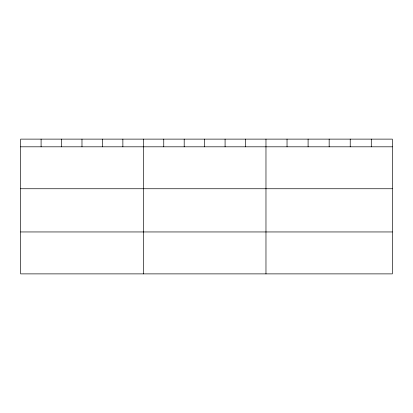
<?xml version="1.0" encoding="UTF-8"?>
<svg xmlns="http://www.w3.org/2000/svg" width="413" height="413" viewBox="0 0 413 413"><rect width="100%" height="100%" fill="white"/><g stroke="black" fill="none" stroke-linecap="round" stroke-linejoin="round"><path stroke-width="0.62" d="M392.35 188.746L392.35 139.119L20.65 139.119L20.65 273.881L392.35 273.881L392.35 188.746L20.65 188.746M20.65 146.811L392.35 146.811M20.65 231.951L392.35 231.951M371.287 139.119L371.287 146.811M350.224 139.119L350.224 146.811M329.161 139.119L329.161 146.811M308.098 139.119L308.098 146.811M287.035 139.119L287.035 146.811M265.972 139.119L265.972 273.881M245.529 139.119L245.529 146.811M225.085 139.119L225.085 146.811M204.641 139.119L204.641 146.811M184.198 139.119L184.198 146.811M163.754 139.119L163.754 146.811M143.311 139.119L143.311 273.881M122.867 139.119L122.867 146.811M102.424 139.119L102.424 146.811M81.981 139.119L81.981 146.811M61.537 139.119L61.537 146.811M41.093 139.119L41.093 146.811"/></g></svg>
